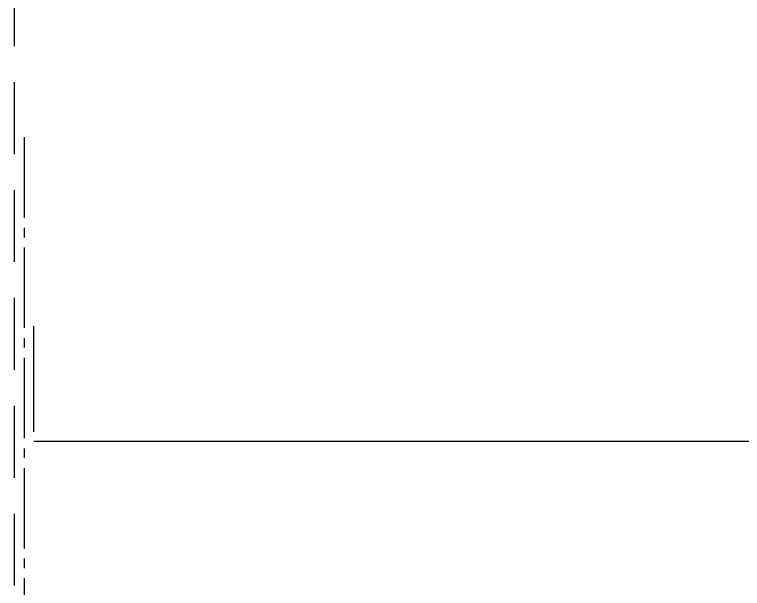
# Model space of a CAD drawing. Header units: millimetres. Extents: x 1217 to 2428, y 234 to 644.
# Drawn here: x 2113.61 to 2121.2, y 379.52 to 385.5 of the extents above; entities that cross this region are included whole.
import ezdxf

# ---------------------------------------------------------------- set-up
doc = ezdxf.new("R2010")
doc.units = ezdxf.units.MM
doc.linetypes.add('ACAD_ISO04W100', pattern=[30, 24, -3, 0, -3])
doc.linetypes.add('HIDDEN', pattern=[0.375, 0.25, -0.125])
for name, color, linetype in [('0.1', 251, 'Continuous'), ('0.2', 2, 'Continuous'), ('EJES', 8, 'Continuous')]:
    doc.layers.add(name, color=color, linetype=linetype)

msp = doc.modelspace()

# ---------------------------------------------------------------- linework, layer by layer
at = {"layer": '0.1', "ltscale": 3}
msp.add_line((2116.727, 381.051, 0), (2121.3003, 381.051, 0), dxfattribs=at)
at = {"layer": '0.1', "ltscale": 3, "elevation": 0}
for points in [[(2113.8116, 381.151), (2113.8116, 382.251)], [(2113.8118, 381.051), (2116.727, 381.051)], [(2118.3848, 381.051), (2118.9137, 381.051)], [(2119.1137, 381.051), (2119.6426, 381.051)], [(2119.8426, 381.051), (2120.3715, 381.051)], [(2120.5715, 381.051), (2121.1003, 381.051)]]:
    msp.add_lwpolyline(points, dxfattribs=at)
at = {"layer": '0.2', "linetype": 'HIDDEN', "ltscale": 3, "elevation": 0}
msp.add_lwpolyline([(2113.6118, 376.171), (2113.6118, 395.4339)], dxfattribs=at)
at = {"layer": 'EJES', "linetype": 'ACAD_ISO04W100', "ltscale": 0.035, "elevation": 0}
msp.add_lwpolyline([(2113.7118, 384.2224), (2113.7118, 373.9818)], dxfattribs=at)

doc.saveas('drawing.dxf')
